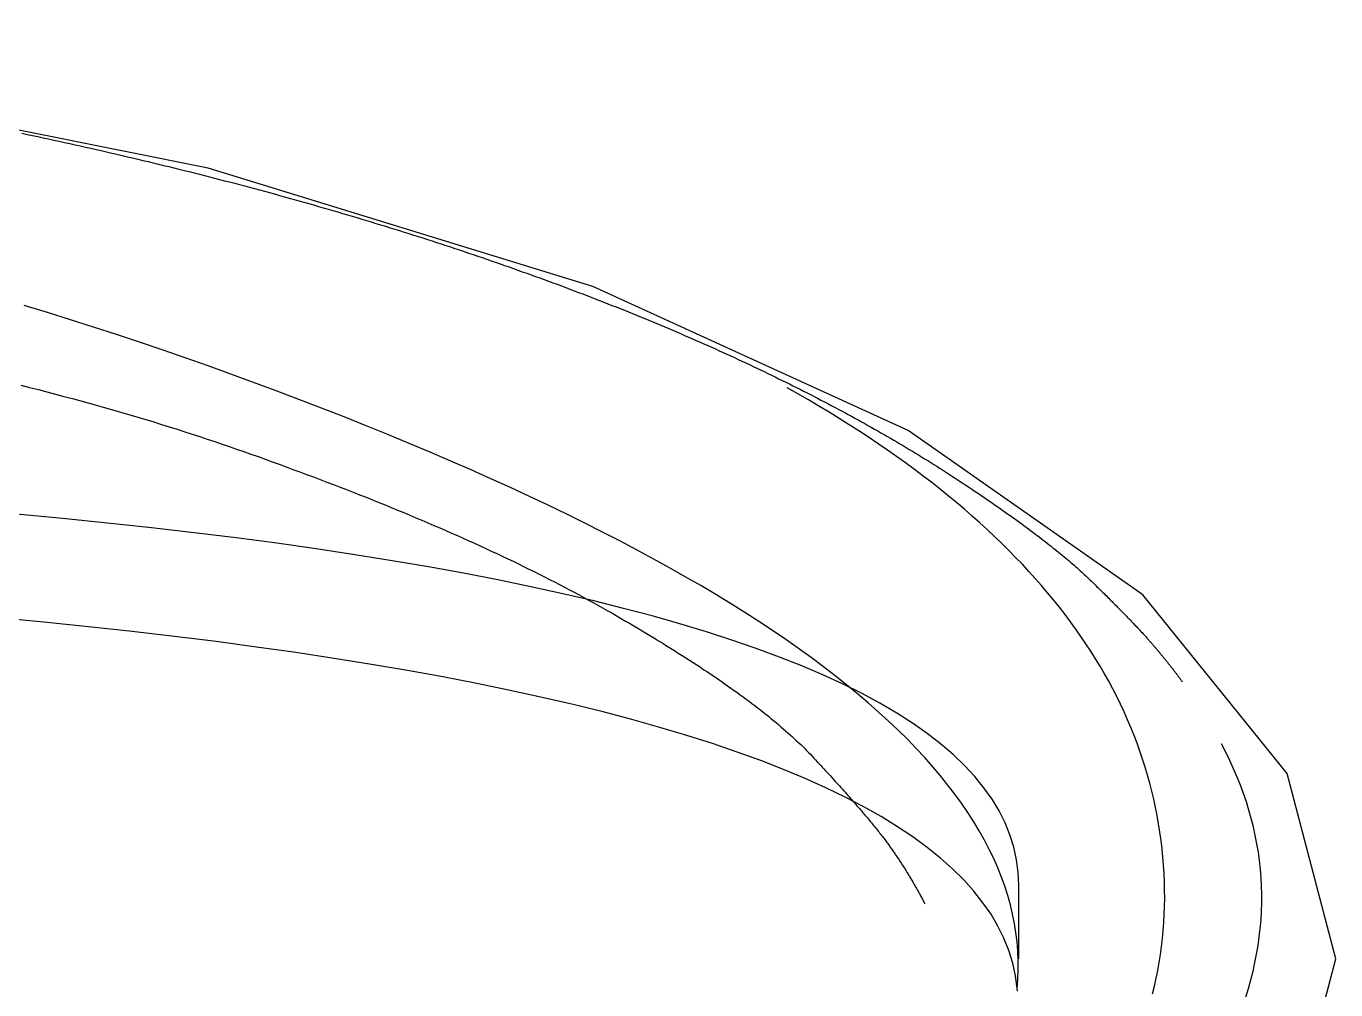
# Model space of a CAD drawing. Extents: x -120222 to -41942, y -19134 to 30932.
# Drawn here: x -81585.144 to -81581.015, y 10154.37 to 10157.407 of the extents above; entities that cross this region are included whole.
import ezdxf

# ---------------------------------------------------------------- set-up
doc = ezdxf.new("R2010")
doc.units = 0
doc.header["$LTSCALE"] = 150
doc.header["$MEASUREMENT"] = 0
doc.layers.get('0').update_dxf_attribs({"linetype": 'CONTINUOUS'})
doc.layers.add('____-568', color=7, linetype='CONTINUOUS')

# ---------------------------------------------------------------- blocks, each defined once
blk = doc.blocks.new('____-172')
at = {"color": 1, "linetype": 'Continuous'}
blk.add_line((-88017.1199, 5605.7698), (-88017.1199, 5606.0016), dxfattribs=at)
blk.add_lwpolyline([(-88022.5592, 5602.8305), (-88021.0584, 5603.0011), (-88019.6753, 5603.278), (-88018.4631, 5603.6507), (-88017.4682, 5604.1048), (-88016.7289, 5604.623), (-88016.2736, 5605.1852), (-88016.1199, 5605.7698), (-88016.2736, 5606.3545), (-88016.7289, 5606.9167), (-88017.4682, 5607.4348), (-88018.4631, 5607.8889), (-88019.6753, 5608.2616), (-88021.0584, 5608.5385), (-88022.5592, 5608.7091)], dxfattribs=at)
at = {"color": 1, "linetype": 'Continuous', "flags": 128}
for points in [[(-88020.2633, 5608.3719), (-88020.2464, 5608.3683), (-88020.2295, 5608.3647), (-88020.2126, 5608.3612), (-88020.1958, 5608.3576), (-88020.179, 5608.354), (-88020.1622, 5608.3503), (-88020.1455, 5608.3467), (-88020.1288, 5608.343), (-88020.1121, 5608.3393), (-88020.0954, 5608.3357), (-88020.0788, 5608.332), (-88020.0622, 5608.3282), (-88020.0456, 5608.3245), (-88020.029, 5608.3208), (-88020.0125, 5608.317), (-88019.996, 5608.3132), (-88019.9795, 5608.3094), (-88019.963, 5608.3056), (-88019.9466, 5608.3018), (-88019.9302, 5608.2979), (-88019.9138, 5608.2941), (-88019.8974, 5608.2902), (-88019.8811, 5608.2863), (-88019.8648, 5608.2824), (-88019.8485, 5608.2785), (-88019.8323, 5608.2746), (-88019.8161, 5608.2706), (-88019.7999, 5608.2667), (-88019.7837, 5608.2627), (-88019.7675, 5608.2587), (-88019.7514, 5608.2547), (-88019.7353, 5608.2507), (-88019.7193, 5608.2467), (-88019.7033, 5608.2426), (-88019.6873, 5608.2386), (-88019.6713, 5608.2345), (-88019.6554, 5608.2304), (-88019.6395, 5608.2263), (-88019.6236, 5608.2222), (-88019.6078, 5608.2181), (-88019.5919, 5608.2139), (-88019.5762, 5608.2098), (-88019.5604, 5608.2056), (-88019.5447, 5608.2014), (-88019.529, 5608.1972), (-88019.5133, 5608.193), (-88019.4977, 5608.1888), (-88019.4821, 5608.1845), (-88019.4665, 5608.1803), (-88019.451, 5608.176), (-88019.4355, 5608.1717), (-88019.42, 5608.1675), (-88019.4046, 5608.1631), (-88019.3892, 5608.1588), (-88019.3738, 5608.1545), (-88019.3584, 5608.1501), (-88019.3431, 5608.1458), (-88019.3278, 5608.1414), (-88019.3125, 5608.137), (-88019.2973, 5608.1326), (-88019.2821, 5608.1282), (-88019.2669, 5608.1238), (-88019.2518, 5608.1193), (-88019.2366, 5608.1149), (-88019.2216, 5608.1104), (-88019.2065, 5608.1059), (-88019.1915, 5608.1014), (-88019.1765, 5608.0969), (-88019.1615, 5608.0924), (-88019.1466, 5608.0878), (-88019.1317, 5608.0833), (-88019.1168, 5608.0787), (-88019.102, 5608.0741), (-88019.0871, 5608.0696), (-88019.0724, 5608.0649), (-88019.0576, 5608.0603), (-88019.0429, 5608.0557), (-88019.0282, 5608.051), (-88019.0135, 5608.0464), (-88018.9989, 5608.0417), (-88018.9843, 5608.037), (-88018.9697, 5608.0323), (-88018.9552, 5608.0276), (-88018.9407, 5608.0229), (-88018.9262, 5608.0181), (-88018.9118, 5608.0134), (-88018.8973, 5608.0086), (-88018.8829, 5608.0038), (-88018.8686, 5607.999), (-88018.8543, 5607.9942), (-88018.84, 5607.9894), (-88018.8257, 5607.9845), (-88018.8114, 5607.9797), (-88018.7972, 5607.9748), (-88018.7831, 5607.9699), (-88018.769, 5607.965), (-88018.7549, 5607.9601), (-88018.7408, 5607.9552), (-88018.7268, 5607.9503), (-88018.7128, 5607.9454), (-88018.6989, 5607.9405), (-88018.685, 5607.9355), (-88018.6712, 5607.9305), (-88018.6573, 5607.9256), (-88018.6436, 5607.9206), (-88018.6298, 5607.9156), (-88018.6161, 5607.9106), (-88018.6025, 5607.9056), (-88018.5888, 5607.9006), (-88018.5753, 5607.8956), (-88018.5617, 5607.8905), (-88018.5482, 5607.8855), (-88018.5348, 5607.8804), (-88018.5213, 5607.8754), (-88018.5079, 5607.8703), (-88018.4946, 5607.8652), (-88018.4813, 5607.8601), (-88018.468, 5607.855), (-88018.4548, 5607.8499), (-88018.4416, 5607.8448), (-88018.4284, 5607.8396), (-88018.4153, 5607.8345), (-88018.4022, 5607.8293), (-88018.3892, 5607.8242), (-88018.3762, 5607.819), (-88018.3632, 5607.8138), (-88018.3503, 5607.8086), (-88018.3374, 5607.8034), (-88018.3246, 5607.7982), (-88018.3118, 5607.793), (-88018.299, 5607.7877), (-88018.2863, 5607.7825), (-88018.2736, 5607.7772), (-88018.2609, 5607.772), (-88018.2483, 5607.7667), (-88018.2358, 5607.7614), (-88018.2232, 5607.7561), (-88018.2107, 5607.7508), (-88018.1983, 5607.7455), (-88018.1859, 5607.7402), (-88018.1735, 5607.7348), (-88018.1611, 5607.7295), (-88018.1488, 5607.7241), (-88018.1366, 5607.7188), (-88018.1243, 5607.7134), (-88018.1122, 5607.708), (-88018.1, 5607.7026), (-88018.0879, 5607.6972), (-88018.0758, 5607.6918), (-88018.0638, 5607.6864), (-88018.0518, 5607.6809), (-88018.0399, 5607.6755), (-88018.028, 5607.67), (-88018.0161, 5607.6646), (-88018.0043, 5607.6591), (-88017.9925, 5607.6536), (-88017.9807, 5607.6481), (-88017.969, 5607.6426), (-88017.9573, 5607.6371), (-88017.9457, 5607.6316), (-88017.9341, 5607.6261), (-88017.9225, 5607.6205), (-88017.911, 5607.615), (-88017.8995, 5607.6094), (-88017.8881, 5607.6039), (-88017.8767, 5607.5983), (-88017.8654, 5607.5928), (-88017.8541, 5607.5872), (-88017.8428, 5607.5816), (-88017.8316, 5607.576), (-88017.8204, 5607.5704), (-88017.8093, 5607.5648), (-88017.7982, 5607.5592), (-88017.7871, 5607.5535), (-88017.7761, 5607.5479), (-88017.7651, 5607.5423), (-88017.7542, 5607.5366), (-88017.7433, 5607.531), (-88017.7324, 5607.5253), (-88017.7216, 5607.5196), (-88017.7108, 5607.514), (-88017.7001, 5607.5083), (-88017.6894, 5607.5026), (-88017.6788, 5607.4969), (-88017.6682, 5607.4912), (-88017.6576, 5607.4855), (-88017.6471, 5607.4797), (-88017.6366, 5607.474), (-88017.6261, 5607.4683), (-88017.6157, 5607.4625), (-88017.6054, 5607.4568), (-88017.5951, 5607.451), (-88017.5848, 5607.4452), (-88017.5745, 5607.4395), (-88017.5644, 5607.4337), (-88017.5542, 5607.4279), (-88017.5441, 5607.4221), (-88017.534, 5607.4163), (-88017.524, 5607.4105), (-88017.514, 5607.4047), (-88017.504, 5607.3988), (-88017.4941, 5607.393), (-88017.4843, 5607.3872), (-88017.4744, 5607.3813), (-88017.4647, 5607.3754), (-88017.4549, 5607.3696), (-88017.4452, 5607.3637), (-88017.4356, 5607.3578), (-88017.4259, 5607.3519), (-88017.4164, 5607.346), (-88017.4068, 5607.3401), (-88017.3973, 5607.3342), (-88017.3879, 5607.3283), (-88017.3784, 5607.3224), (-88017.3691, 5607.3164), (-88017.3597, 5607.3105), (-88017.3505, 5607.3046), (-88017.3412, 5607.2986), (-88017.332, 5607.2926), (-88017.3228, 5607.2867), (-88017.3137, 5607.2807), (-88017.3046, 5607.2747), (-88017.2956, 5607.2688), (-88017.2867, 5607.2629), (-88017.2779, 5607.257), (-88017.2691, 5607.2511), (-88017.2605, 5607.2453), (-88017.2519, 5607.2395), (-88017.2433, 5607.2338), (-88017.2349, 5607.2281), (-88017.2265, 5607.2224), (-88017.2182, 5607.2167), (-88017.21, 5607.2111), (-88017.2019, 5607.2055), (-88017.1938, 5607.1999), (-88017.1859, 5607.1943), (-88017.178, 5607.1888), (-88017.1701, 5607.1833), (-88017.1624, 5607.1779), (-88017.1547, 5607.1725), (-88017.1471, 5607.1671), (-88017.1396, 5607.1617), (-88017.1322, 5607.1564), (-88017.1248, 5607.1511), (-88017.1176, 5607.1458), (-88017.1104, 5607.1405), (-88017.1032, 5607.1353), (-88017.0962, 5607.1302), (-88017.0892, 5607.125), (-88017.0823, 5607.1199), (-88017.0755, 5607.1148), (-88017.0688, 5607.1097), (-88017.0621, 5607.1047), (-88017.0555, 5607.0997), (-88017.049, 5607.0947), (-88017.0426, 5607.0898), (-88017.0363, 5607.0849), (-88017.03, 5607.08), (-88017.0238, 5607.0751), (-88017.0177, 5607.0703), (-88017.0117, 5607.0655), (-88017.0057, 5607.0608), (-88016.9998, 5607.0561), (-88016.994, 5607.0514), (-88016.9883, 5607.0467), (-88016.9827, 5607.042), (-88016.9771, 5607.0374), (-88016.9716, 5607.0329), (-88016.9662, 5607.0283), (-88016.9609, 5607.0238), (-88016.9556, 5607.0193), (-88016.9504, 5607.0149), (-88016.9453, 5607.0104), (-88016.9403, 5607.006), (-88016.9353, 5607.0017), (-88016.9305, 5606.9973), (-88016.9257, 5606.993), (-88016.921, 5606.9888), (-88016.9163, 5606.9845), (-88016.9118, 5606.9803), (-88016.9073, 5606.9761), (-88016.9029, 5606.972), (-88016.8986, 5606.9678), (-88016.8943, 5606.9637), (-88016.8902, 5606.9597), (-88016.8861, 5606.9557), (-88016.882, 5606.9517), (-88016.8779, 5606.9477), (-88016.874, 5606.9438), (-88016.87, 5606.9399), (-88016.8661, 5606.936), (-88016.8622, 5606.9321), (-88016.8583, 5606.9283), (-88016.8545, 5606.9246), (-88016.8508, 5606.9208), (-88016.847, 5606.9171), (-88016.8433, 5606.9135), (-88016.8397, 5606.9098), (-88016.8361, 5606.9062), (-88016.8325, 5606.9026), (-88016.8289, 5606.8991), (-88016.8254, 5606.8956), (-88016.822, 5606.8921), (-88016.8185, 5606.8887), (-88016.8151, 5606.8853), (-88016.8118, 5606.8819), (-88016.8085, 5606.8785), (-88016.8052, 5606.8752), (-88016.802, 5606.8719), (-88016.7988, 5606.8687), (-88016.7956, 5606.8655), (-88016.7925, 5606.8623), (-88016.7894, 5606.8591), (-88016.7863, 5606.856), (-88016.7833, 5606.8529), (-88016.7803, 5606.8499), (-88016.7774, 5606.8469), (-88016.7745, 5606.8439), (-88016.7716, 5606.8409), (-88016.7688, 5606.838), (-88016.766, 5606.8351), (-88016.7633, 5606.8322), (-88016.7606, 5606.8294), (-88016.7579, 5606.8266), (-88016.7553, 5606.8239), (-88016.7527, 5606.8211), (-88016.7501, 5606.8184), (-88016.7476, 5606.8158), (-88016.7451, 5606.8132), (-88016.7427, 5606.8106), (-88016.7403, 5606.808), (-88016.7379, 5606.8055), (-88016.7356, 5606.803), (-88016.7333, 5606.8005), (-88016.731, 5606.7981), (-88016.7288, 5606.7957), (-88016.7266, 5606.7933), (-88016.7245, 5606.791), (-88016.7224, 5606.7887), (-88016.7203, 5606.7864), (-88016.7183, 5606.7842), (-88016.7163, 5606.7819), (-88016.7143, 5606.7798), (-88016.7124, 5606.7776), (-88016.7105, 5606.7755), (-88016.7087, 5606.7735), (-88016.7069, 5606.7714), (-88016.7051, 5606.7694), (-88016.7034, 5606.7674), (-88016.7017, 5606.7655), (-88016.7, 5606.7635), (-88016.6983, 5606.7615), (-88016.6966, 5606.7596), (-88016.6949, 5606.7576), (-88016.6933, 5606.7557), (-88016.6916, 5606.7537), (-88016.6899, 5606.7517), (-88016.6882, 5606.7498), (-88016.6866, 5606.7478), (-88016.6849, 5606.7459), (-88016.6833, 5606.7439), (-88016.6816, 5606.742), (-88016.68, 5606.74), (-88016.6783, 5606.738), (-88016.6767, 5606.7361), (-88016.6751, 5606.7341), (-88016.6734, 5606.7322), (-88016.6718, 5606.7302), (-88016.6702, 5606.7283), (-88016.6686, 5606.7263), (-88016.667, 5606.7244), (-88016.6654, 5606.7224), (-88016.6638, 5606.7204), (-88016.6622, 5606.7185), (-88016.6606, 5606.7165), (-88016.659, 5606.7146), (-88016.6574, 5606.7126), (-88016.6558, 5606.7107), (-88016.6543, 5606.7087), (-88016.6527, 5606.7068), (-88016.6511, 5606.7048), (-88016.6496, 5606.7029), (-88016.648, 5606.7009), (-88016.6465, 5606.699), (-88016.6449, 5606.697), (-88016.6434, 5606.6951), (-88016.6419, 5606.6931), (-88016.6403, 5606.6912), (-88016.6388, 5606.6892), (-88016.6373, 5606.6873), (-88016.6358, 5606.6853), (-88016.6343, 5606.6834), (-88016.6328, 5606.6814), (-88016.6313, 5606.6795), (-88016.6298, 5606.6775), (-88016.6283, 5606.6756), (-88016.6268, 5606.6736), (-88016.6253, 5606.6717), (-88016.6238, 5606.6697), (-88016.6223, 5606.6678), (-88016.6209, 5606.6658), (-88016.6194, 5606.6639), (-88016.6179, 5606.662), (-88016.6165, 5606.66), (-88016.615, 5606.6581), (-88016.6136, 5606.6561), (-88016.6121, 5606.6542), (-88016.6107, 5606.6522), (-88016.6093, 5606.6503), (-88016.6078, 5606.6483), (-88016.6064, 5606.6464), (-88016.605, 5606.6445), (-88016.6036, 5606.6425), (-88016.6036, 5606.6425)], [(-88017.1244, 5605.6762), (-88017.1221, 5605.7056), (-88017.1211, 5605.735), (-88017.1212, 5605.7644), (-88017.1224, 5605.7938), (-88017.1248, 5605.8231), (-88017.1284, 5605.8525), (-88017.1331, 5605.8817), (-88017.139, 5605.911), (-88017.146, 5605.9402), (-88017.1542, 5605.9694), (-88017.1636, 5605.9986), (-88017.1741, 5606.0278), (-88017.1858, 5606.0569), (-88017.1986, 5606.086), (-88017.2126, 5606.115), (-88017.2277, 5606.1441), (-88017.244, 5606.1731), (-88017.2615, 5606.2021), (-88017.2801, 5606.231), (-88017.2999, 5606.26), (-88017.3209, 5606.2889), (-88017.343, 5606.3177), (-88017.3662, 5606.3466), (-88017.3907, 5606.3754), (-88017.4162, 5606.4042), (-88017.443, 5606.433), (-88017.4709, 5606.4617), (-88017.4999, 5606.4904), (-88017.5302, 5606.5191), (-88017.5615, 5606.5477), (-88017.5941, 5606.5764), (-88017.6278, 5606.605), (-88017.6626, 5606.6335), (-88017.6986, 5606.6621), (-88017.7358, 5606.6906), (-88017.7741, 5606.7191), (-88017.8136, 5606.7475), (-88017.8543, 5606.776), (-88017.8961, 5606.8044), (-88017.939, 5606.8328), (-88017.9832, 5606.8611), (-88018.0284, 5606.8894), (-88018.0749, 5606.9177), (-88018.1225, 5606.946), (-88018.1712, 5606.9742), (-88018.2211, 5607.0024), (-88018.2722, 5607.0306), (-88018.3245, 5607.0588), (-88018.3779, 5607.0869), (-88018.4324, 5607.115), (-88018.4881, 5607.1431), (-88018.545, 5607.1711), (-88018.603, 5607.1992), (-88018.6622, 5607.2272), (-88018.7226, 5607.2551), (-88018.7841, 5607.2831), (-88018.8467, 5607.311), (-88018.9105, 5607.3388), (-88018.9755, 5607.3667), (-88019.0417, 5607.3945), (-88019.109, 5607.4223), (-88019.1774, 5607.4501), (-88019.2471, 5607.4778), (-88019.3178, 5607.5056), (-88019.3892, 5607.533), (-88019.4608, 5607.5601), (-88019.5324, 5607.5867), (-88019.6042, 5607.6129), (-88019.676, 5607.6387), (-88019.748, 5607.664), (-88019.8201, 5607.6889), (-88019.8924, 5607.7133), (-88019.9647, 5607.7374), (-88020.0371, 5607.7609), (-88020.1097, 5607.7841), (-88020.1824, 5607.8068), (-88020.2552, 5607.8291)], [(-88020.2659, 5607.5778), (-88020.2384, 5607.5708), (-88020.211, 5607.5638), (-88020.1839, 5607.5568), (-88020.1569, 5607.5497), (-88020.1301, 5607.5426), (-88020.1035, 5607.5354), (-88020.077, 5607.5282), (-88020.0507, 5607.521), (-88020.0247, 5607.5137), (-88019.9988, 5607.5064), (-88019.973, 5607.4991), (-88019.9475, 5607.4917), (-88019.9221, 5607.4842), (-88019.8969, 5607.4768), (-88019.8719, 5607.4693), (-88019.8471, 5607.4618), (-88019.8225, 5607.4542), (-88019.798, 5607.4466), (-88019.7737, 5607.4389), (-88019.7496, 5607.4312), (-88019.7257, 5607.4235), (-88019.702, 5607.4158), (-88019.6784, 5607.408), (-88019.655, 5607.4001), (-88019.6318, 5607.3922), (-88019.6088, 5607.3843), (-88019.586, 5607.3764), (-88019.5633, 5607.3684), (-88019.5407, 5607.3604), (-88019.5183, 5607.3525), (-88019.4961, 5607.3445), (-88019.4739, 5607.3365), (-88019.4519, 5607.3285), (-88019.43, 5607.3205), (-88019.4083, 5607.3125), (-88019.3866, 5607.3045), (-88019.3652, 5607.2965), (-88019.3438, 5607.2885), (-88019.3226, 5607.2805), (-88019.3015, 5607.2725), (-88019.2806, 5607.2645), (-88019.2598, 5607.2565), (-88019.2391, 5607.2485), (-88019.2185, 5607.2405), (-88019.1981, 5607.2325), (-88019.1778, 5607.2244), (-88019.1577, 5607.2164), (-88019.1377, 5607.2084), (-88019.1178, 5607.2003), (-88019.0981, 5607.1923), (-88019.0784, 5607.1842), (-88019.059, 5607.1762), (-88019.0396, 5607.1682), (-88019.0204, 5607.1601), (-88019.0013, 5607.152), (-88018.9824, 5607.144), (-88018.9636, 5607.1359), (-88018.9449, 5607.1279), (-88018.9263, 5607.1198), (-88018.9079, 5607.1117), (-88018.8896, 5607.1036), (-88018.8715, 5607.0956), (-88018.8535, 5607.0875), (-88018.8356, 5607.0794), (-88018.8178, 5607.0713), (-88018.8002, 5607.0632), (-88018.7827, 5607.0551), (-88018.7654, 5607.047), (-88018.7482, 5607.0389), (-88018.7311, 5607.0308), (-88018.7142, 5607.0227), (-88018.6973, 5607.0146), (-88018.6807, 5607.0065), (-88018.6641, 5606.9984), (-88018.6477, 5606.9903), (-88018.6314, 5606.9821), (-88018.6153, 5606.974), (-88018.5993, 5606.9659), (-88018.5834, 5606.9578), (-88018.5676, 5606.9496), (-88018.552, 5606.9415), (-88018.5365, 5606.9333), (-88018.5212, 5606.9252), (-88018.506, 5606.9171), (-88018.4909, 5606.9089), (-88018.4759, 5606.9007), (-88018.4611, 5606.8926), (-88018.4465, 5606.8844), (-88018.4319, 5606.8763), (-88018.4175, 5606.8681), (-88018.4032, 5606.8599), (-88018.3891, 5606.8518), (-88018.3751, 5606.8437), (-88018.3612, 5606.8356), (-88018.3474, 5606.8275), (-88018.3338, 5606.8195), (-88018.3204, 5606.8115), (-88018.307, 5606.8036), (-88018.2938, 5606.7957), (-88018.2808, 5606.7878), (-88018.2679, 5606.78), (-88018.2551, 5606.7722), (-88018.2424, 5606.7644), (-88018.2299, 5606.7567), (-88018.2175, 5606.749), (-88018.2053, 5606.7413), (-88018.1931, 5606.7337), (-88018.1812, 5606.7261), (-88018.1693, 5606.7185), (-88018.1576, 5606.711), (-88018.1461, 5606.7035), (-88018.1346, 5606.696), (-88018.1233, 5606.6886), (-88018.1122, 5606.6812), (-88018.1011, 5606.6739), (-88018.0902, 5606.6666), (-88018.0795, 5606.6593), (-88018.0689, 5606.6521), (-88018.0584, 5606.6448), (-88018.048, 5606.6377), (-88018.0378, 5606.6305), (-88018.0277, 5606.6234), (-88018.0178, 5606.6164), (-88018.008, 5606.6093), (-88017.9983, 5606.6023), (-88017.9888, 5606.5954), (-88017.9794, 5606.5884), (-88017.9701, 5606.5815), (-88017.961, 5606.5747), (-88017.952, 5606.5679), (-88017.9431, 5606.5611), (-88017.9344, 5606.5543), (-88017.9258, 5606.5476), (-88017.9174, 5606.5409), (-88017.9091, 5606.5343), (-88017.9009, 5606.5276), (-88017.8928, 5606.5211), (-88017.8849, 5606.5145), (-88017.8772, 5606.508), (-88017.8695, 5606.5015), (-88017.862, 5606.4951), (-88017.8547, 5606.4887), (-88017.8474, 5606.4823), (-88017.8403, 5606.476), (-88017.8334, 5606.4697), (-88017.8265, 5606.4634), (-88017.8199, 5606.4572), (-88017.8133, 5606.451), (-88017.8069, 5606.4449), (-88017.8006, 5606.4387), (-88017.7945, 5606.4326), (-88017.7885, 5606.4266), (-88017.7826, 5606.4206), (-88017.7768, 5606.4146), (-88017.7712, 5606.4086), (-88017.7657, 5606.4027), (-88017.7603, 5606.3969), (-88017.7549, 5606.3911), (-88017.7495, 5606.3853), (-88017.7442, 5606.3796), (-88017.739, 5606.3739), (-88017.7338, 5606.3683), (-88017.7287, 5606.3627), (-88017.7236, 5606.3572), (-88017.7186, 5606.3517), (-88017.7137, 5606.3463), (-88017.7087, 5606.3409), (-88017.7039, 5606.3356), (-88017.6991, 5606.3303), (-88017.6944, 5606.3251), (-88017.6897, 5606.3199), (-88017.685, 5606.3148), (-88017.6804, 5606.3097), (-88017.6759, 5606.3046), (-88017.6715, 5606.2996), (-88017.667, 5606.2947), (-88017.6627, 5606.2898), (-88017.6584, 5606.2849), (-88017.6541, 5606.2801), (-88017.6499, 5606.2754), (-88017.6458, 5606.2707), (-88017.6417, 5606.266), (-88017.6376, 5606.2614), (-88017.6337, 5606.2568), (-88017.6297, 5606.2523), (-88017.6259, 5606.2479), (-88017.6221, 5606.2435), (-88017.6183, 5606.2391), (-88017.6146, 5606.2348), (-88017.6109, 5606.2305), (-88017.6073, 5606.2263), (-88017.6038, 5606.2221), (-88017.6003, 5606.218), (-88017.5969, 5606.2139), (-88017.5935, 5606.2099), (-88017.5902, 5606.2059), (-88017.5869, 5606.2019), (-88017.5837, 5606.198), (-88017.5805, 5606.1942), (-88017.5774, 5606.1904), (-88017.5744, 5606.1867), (-88017.5714, 5606.183), (-88017.5684, 5606.1793), (-88017.5655, 5606.1757), (-88017.5627, 5606.1722), (-88017.5599, 5606.1687), (-88017.5572, 5606.1652), (-88017.5545, 5606.1618), (-88017.5519, 5606.1585), (-88017.5493, 5606.1551), (-88017.5468, 5606.1519), (-88017.5444, 5606.1487), (-88017.542, 5606.1455), (-88017.5396, 5606.1424), (-88017.5373, 5606.1393), (-88017.5351, 5606.1363), (-88017.5329, 5606.1333), (-88017.5308, 5606.1304), (-88017.5287, 5606.1275), (-88017.5267, 5606.1247), (-88017.5247, 5606.1218), (-88017.5226, 5606.119), (-88017.5206, 5606.1161), (-88017.5186, 5606.1132), (-88017.5166, 5606.1104), (-88017.5147, 5606.1075), (-88017.5127, 5606.1047), (-88017.5107, 5606.1018), (-88017.5088, 5606.0989), (-88017.5068, 5606.0961), (-88017.5049, 5606.0932), (-88017.5029, 5606.0904), (-88017.501, 5606.0875), (-88017.4991, 5606.0846), (-88017.4972, 5606.0818), (-88017.4953, 5606.0789), (-88017.4934, 5606.076), (-88017.4915, 5606.0732), (-88017.4896, 5606.0703), (-88017.4878, 5606.0674), (-88017.4859, 5606.0646), (-88017.4841, 5606.0617), (-88017.4823, 5606.0588), (-88017.4804, 5606.056), (-88017.4786, 5606.0531), (-88017.4768, 5606.0502), (-88017.475, 5606.0473), (-88017.4732, 5606.0445), (-88017.4714, 5606.0416), (-88017.4697, 5606.0387), (-88017.4679, 5606.0358), (-88017.4661, 5606.033), (-88017.4644, 5606.0301), (-88017.4627, 5606.0272), (-88017.4609, 5606.0243), (-88017.4592, 5606.0215), (-88017.4575, 5606.0186), (-88017.4558, 5606.0157), (-88017.4541, 5606.0128), (-88017.4524, 5606.0099), (-88017.4507, 5606.0071), (-88017.4491, 5606.0042), (-88017.4474, 5606.0013), (-88017.4458, 5605.9984), (-88017.4441, 5605.9955), (-88017.4425, 5605.9926), (-88017.4409, 5605.9897), (-88017.4393, 5605.9869), (-88017.4377, 5605.984), (-88017.4361, 5605.9811), (-88017.4345, 5605.9782), (-88017.4329, 5605.9753), (-88017.4313, 5605.9724), (-88017.4298, 5605.9695), (-88017.4282, 5605.9666), (-88017.4267, 5605.9637), (-88017.4251, 5605.9608), (-88017.4236, 5605.9579), (-88017.4221, 5605.9551), (-88017.4206, 5605.9522), (-88017.4191, 5605.9493), (-88017.4176, 5605.9464), (-88017.4161, 5605.9435), (-88017.4161, 5605.9435)], [(-88016.6981, 5605.6593), (-88016.6921, 5605.6839), (-88016.6866, 5605.7086), (-88016.6816, 5605.7334), (-88016.6771, 5605.7583), (-88016.6731, 5605.7833), (-88016.6696, 5605.8083), (-88016.6667, 5605.8335), (-88016.6642, 5605.8588), (-88016.6623, 5605.8842), (-88016.6609, 5605.9097), (-88016.6599, 5605.9352), (-88016.6595, 5605.9609), (-88016.6596, 5605.9867), (-88016.6602, 5606.0125), (-88016.6613, 5606.0385), (-88016.663, 5606.0646), (-88016.6651, 5606.0907), (-88016.6678, 5606.117), (-88016.6709, 5606.1432), (-88016.6745, 5606.1694), (-88016.6787, 5606.1954), (-88016.6833, 5606.2213), (-88016.6883, 5606.2471), (-88016.6939, 5606.2728), (-88016.7, 5606.2983), (-88016.7065, 5606.3238), (-88016.7136, 5606.3491), (-88016.7211, 5606.3744), (-88016.7291, 5606.3995), (-88016.7376, 5606.4245), (-88016.7466, 5606.4494), (-88016.7561, 5606.4742), (-88016.766, 5606.4989), (-88016.7765, 5606.5234), (-88016.7874, 5606.5479), (-88016.7988, 5606.5722), (-88016.8107, 5606.5964), (-88016.8231, 5606.6205), (-88016.836, 5606.6445), (-88016.8494, 5606.6684), (-88016.8632, 5606.6922), (-88016.8776, 5606.7158), (-88016.8924, 5606.7394), (-88016.9077, 5606.7628), (-88016.9235, 5606.7861), (-88016.9398, 5606.8093), (-88016.9566, 5606.8324), (-88016.9738, 5606.8554), (-88016.9916, 5606.8783), (-88017.0098, 5606.9011), (-88017.0285, 5606.9237), (-88017.0477, 5606.9462), (-88017.0674, 5606.9687), (-88017.0876, 5606.991), (-88017.1083, 5607.0132), (-88017.1294, 5607.0352), (-88017.151, 5607.0572), (-88017.1732, 5607.0791), (-88017.1958, 5607.1008), (-88017.2189, 5607.1225), (-88017.2425, 5607.144), (-88017.2665, 5607.1654), (-88017.2911, 5607.1867), (-88017.3161, 5607.2079), (-88017.3417, 5607.2289), (-88017.3677, 5607.2499), (-88017.3942, 5607.2707), (-88017.4212, 5607.2915), (-88017.4487, 5607.3121), (-88017.4766, 5607.3326), (-88017.5051, 5607.353), (-88017.534, 5607.3733), (-88017.5634, 5607.3934), (-88017.5934, 5607.4135), (-88017.6238, 5607.4334), (-88017.6546, 5607.4533), (-88017.686, 5607.473), (-88017.7179, 5607.4926), (-88017.7502, 5607.5121), (-88017.7831, 5607.5315), (-88017.8164, 5607.5508), (-88017.8502, 5607.5699), (-88017.8502, 5607.5699)], [(-88017.1199, 5606.0016), (-88017.1216, 5606.0423), (-88017.1267, 5606.0823), (-88017.1353, 5606.1216), (-88017.1473, 5606.1604), (-88017.1626, 5606.1985), (-88017.1814, 5606.2359), (-88017.2037, 5606.2727), (-88017.2293, 5606.3089), (-88017.2583, 5606.3444), (-88017.2908, 5606.3793), (-88017.3267, 5606.4136), (-88017.366, 5606.4472), (-88017.4087, 5606.4802), (-88017.4549, 5606.5125), (-88017.5044, 5606.5442), (-88017.5574, 5606.5752), (-88017.6138, 5606.6056), (-88017.6736, 5606.6354), (-88017.7369, 5606.6645), (-88017.8035, 5606.693), (-88017.8736, 5606.7209), (-88017.9471, 5606.7481), (-88018.024, 5606.7746), (-88018.1043, 5606.8006), (-88018.188, 5606.8259), (-88018.2752, 5606.8505), (-88018.3658, 5606.8745), (-88018.4598, 5606.8979), (-88018.5572, 5606.9206), (-88018.658, 5606.9427), (-88018.7622, 5606.9641), (-88018.8699, 5606.9849), (-88018.981, 5607.0051), (-88019.0955, 5607.0246), (-88019.2134, 5607.0435), (-88019.3348, 5607.0618), (-88019.4595, 5607.0794), (-88019.5877, 5607.0963), (-88019.7193, 5607.1127), (-88019.8543, 5607.1283), (-88019.9927, 5607.1434), (-88020.1346, 5607.1578), (-88020.2798, 5607.1716)], [(-88017.1244, 5605.6762), (-88017.1299, 5605.7168), (-88017.1388, 5605.7567), (-88017.1509, 5605.796), (-88017.1663, 5605.8347), (-88017.1851, 5605.8728), (-88017.2071, 5605.9102), (-88017.2324, 5605.9469), (-88017.261, 5605.9831), (-88017.2929, 5606.0185), (-88017.3281, 5606.0534), (-88017.3666, 5606.0876), (-88017.4084, 5606.1212), (-88017.4535, 5606.1541), (-88017.5018, 5606.1864), (-88017.5535, 5606.218), (-88017.6084, 5606.249), (-88017.6667, 5606.2794), (-88017.7282, 5606.3091), (-88017.7931, 5606.3382), (-88017.8612, 5606.3667), (-88017.9326, 5606.3945), (-88018.0074, 5606.4217), (-88018.0854, 5606.4482), (-88018.1667, 5606.4741), (-88018.2513, 5606.4994), (-88018.3392, 5606.524), (-88018.4304, 5606.548), (-88018.5248, 5606.5713), (-88018.6226, 5606.594), (-88018.7237, 5606.616), (-88018.8281, 5606.6375), (-88018.9357, 5606.6582), (-88019.0467, 5606.6784), (-88019.1609, 5606.6979), (-88019.2785, 5606.7167), (-88019.3993, 5606.735), (-88019.5234, 5606.7526), (-88019.6508, 5606.7695), (-88019.7816, 5606.7858), (-88019.9156, 5606.8015), (-88020.0529, 5606.8165), (-88020.1935, 5606.8309), (-88020.3374, 5606.8446)], [(-88016.4038, 5605.6495), (-88016.3955, 5605.6767), (-88016.3878, 5605.7039), (-88016.381, 5605.731), (-88016.3749, 5605.758), (-88016.3695, 5605.7851), (-88016.3649, 5605.812), (-88016.3611, 5605.839), (-88016.358, 5605.8659), (-88016.3557, 5605.8927), (-88016.3541, 5605.9195), (-88016.3533, 5605.9463), (-88016.3532, 5605.9731), (-88016.3539, 5605.9997), (-88016.3553, 5606.0264), (-88016.3575, 5606.053), (-88016.3604, 5606.0796), (-88016.3641, 5606.1061), (-88016.3685, 5606.1326), (-88016.3737, 5606.159), (-88016.3797, 5606.1854), (-88016.3864, 5606.2118), (-88016.3938, 5606.2381), (-88016.402, 5606.2643), (-88016.411, 5606.2906), (-88016.4207, 5606.3168), (-88016.4311, 5606.3429), (-88016.4423, 5606.369), (-88016.4543, 5606.3951), (-88016.467, 5606.4211), (-88016.4805, 5606.4471), (-88016.4805, 5606.4471)], [(-88017.1236, 5605.668), (-88017.1244, 5605.6762), (-88017.1244, 5605.6762)]]:
    blk.add_lwpolyline(points, dxfattribs=at)
blk = doc.blocks.new('____-186')
at = {"color": 1}
blk.add_blockref('____-172', (0, 0), dxfattribs=at)

msp = doc.modelspace()

# ---------------------------------------------------------------- block references
at = {"layer": '____-568', "color": 0}
msp.add_blockref('____-186', (6435.10495, 4548.69799), dxfattribs=at)

doc.saveas('drawing.dxf')
